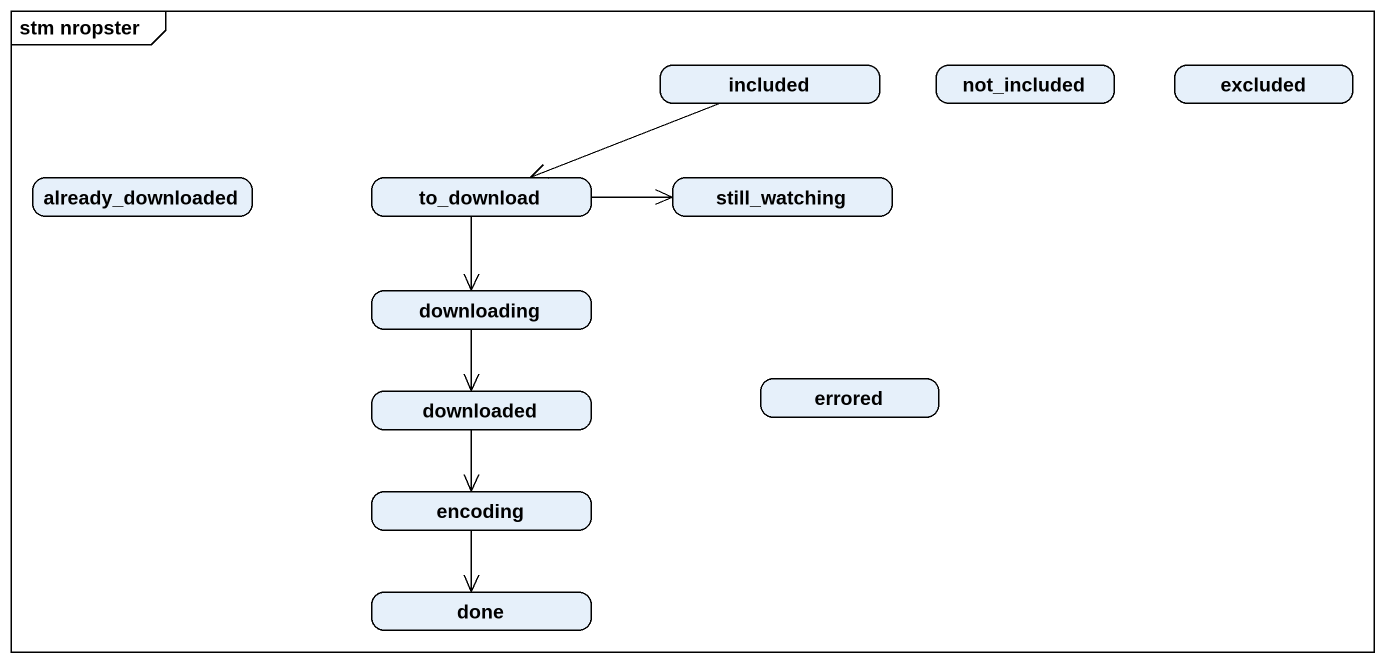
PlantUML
@startuml
mainframe stm nropster
hide empty description
state included
state not_included
state excluded
state already_downloaded
state to_download
state still_watching
state downloading
state downloaded
state errored
state encoding
state done
included -left-> to_download
to_download -right-> still_watching
to_download --> downloading
downloading --> downloaded
downloaded --> encoding
encoding --> done
@enduml
